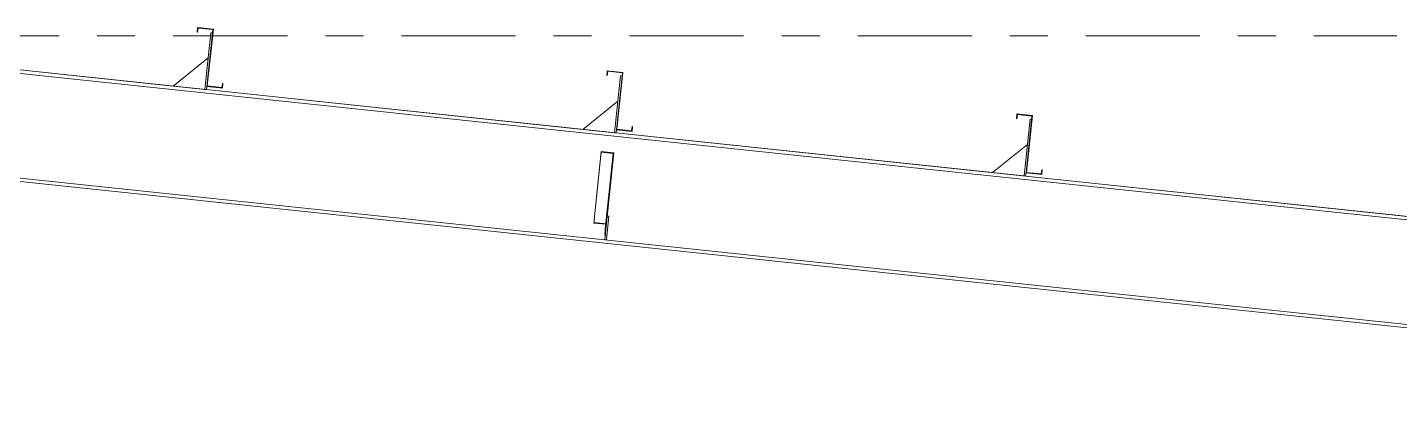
# Model space of a CAD drawing. Header units: millimetres. Extents: x -49 to 773, y -82 to 492.
# Drawn here: x 448.22 to 484.31, y 415.98 to 425.97 of the extents above; entities that cross this region are included whole.
import ezdxf

# ---------------------------------------------------------------- set-up
doc = ezdxf.new("R2010")
doc.units = ezdxf.units.MM
for name, pattern in [('XKITLINE00', [0]), ('XKITLINE02', [4, 2, -2]), ('XKITLINE03', [6, 3, -1, 1, -1])]:
    doc.linetypes.add(name, pattern=pattern)
doc.layers.add('Part', color=2, linetype='Continuous', lineweight=0)
doc.layers.add('S-grid', color=1, linetype='Continuous', lineweight=0)

# ---------------------------------------------------------------- blocks, each defined once
blk = doc.blocks.new('*A303')
at = {"layer": 'Part'}
blk.add_hatch(color=3, dxfattribs=at).paths.add_polyline_path([(463.315, 422.693), (463.317, 422.713), (463.648, 422.678), (463.606, 422.276), (463.589, 422.278), (463.629, 422.66)], flags=17)
blk = doc.blocks.new('*A395')
at = {"layer": 'Part'}
blk.add_hatch(color=3, dxfattribs=at).paths.add_polyline_path([(474.887, 422.121), (474.898, 422.231), (474.913, 422.229), (474.9, 422.105), (474.486, 422.148), (474.643, 423.642), (474.259, 423.682), (474.247, 423.573), (474.232, 423.575), (474.245, 423.699), (474.66, 423.655), (474.502, 422.162)], flags=17)
blk = doc.blocks.new('*A445')
at = {"layer": 'Part'}
blk.add_hatch(color=3, dxfattribs=at).paths.add_polyline_path([(464.113, 423.258), (464.125, 423.367), (464.14, 423.365), (464.127, 423.241), (463.712, 423.285), (463.87, 424.778), (463.485, 424.819), (463.474, 424.709), (463.459, 424.711), (463.472, 424.835), (463.886, 424.791), (463.729, 423.298)], flags=17)
blk = doc.blocks.new('*A447')
at = {"layer": 'Part'}
blk.add_hatch(color=3, dxfattribs=at).paths.add_polyline_path([(453.34, 424.394), (453.351, 424.503), (453.366, 424.502), (453.353, 424.377), (452.939, 424.421), (453.096, 425.915), (452.712, 425.955), (452.7, 425.846), (452.685, 425.847), (452.698, 425.972), (453.113, 425.928), (452.955, 424.434)], flags=17)
blk = doc.blocks.new('*A456')
at = {"layer": 'Part'}
blk.add_hatch(color=3, dxfattribs=at).paths.add_polyline_path([(453.34, 424.394), (453.351, 424.503), (453.366, 424.502), (453.353, 424.377), (452.939, 424.421), (453.096, 425.915), (452.712, 425.955), (452.7, 425.846), (452.685, 425.847), (452.698, 425.972), (453.113, 425.928), (452.955, 424.434)], flags=17)
blk = doc.blocks.new('*A460')
at = {"layer": 'Part'}
blk.add_hatch(color=3, dxfattribs=at).paths.add_polyline_path([(464.113, 423.258), (464.125, 423.367), (464.14, 423.365), (464.127, 423.241), (463.712, 423.285), (463.87, 424.778), (463.485, 424.819), (463.474, 424.709), (463.459, 424.711), (463.472, 424.835), (463.886, 424.791), (463.729, 423.298)], flags=17)
blk = doc.blocks.new('*A472')
at = {"layer": 'Part'}
blk.add_hatch(color=3, dxfattribs=at).paths.add_polyline_path([(474.887, 422.121), (474.898, 422.231), (474.913, 422.229), (474.9, 422.105), (474.486, 422.148), (474.643, 423.642), (474.259, 423.682), (474.247, 423.573), (474.232, 423.575), (474.245, 423.699), (474.66, 423.655), (474.502, 422.162)], flags=17)
blk = doc.blocks.new('*A1512')
at = {"layer": 'S-grid', "color": 1, "linetype": 'XKITLINE03', "lineweight": 0}
blk.add_line((2.06, 425.748), (484.241, 425.748), dxfattribs=at)
blk = doc.blocks.new('*A1518')
at = {"layer": 'Part', "color": 2, "linetype": 'XKITLINE00', "lineweight": 0}
for p, q in [((473.607, 422.157), (474.523, 422.899)), ((474.436, 422.07), (473.607, 422.157))]:
    blk.add_line(p, q, dxfattribs=at)
at = {"layer": 'Part', "color": 7, "linetype": 'XKITLINE02', "lineweight": 0}
blk.add_line((474.436, 422.07), (474.523, 422.899), dxfattribs=at)
blk = doc.blocks.new('*A1519')
at = {"layer": 'Part', "color": 2, "linetype": 'XKITLINE00', "lineweight": 0}
for p, q in [((463.819, 424.698), (463.662, 423.206)), ((463.861, 424.694), (463.819, 424.698)), ((463.703, 423.202), (463.662, 423.206)), ((463.712, 423.285), (463.703, 423.202))]:
    blk.add_line(p, q, dxfattribs=at)
at = {"layer": 'Part', "color": 7, "linetype": 'XKITLINE02', "lineweight": 0}
blk.add_line((463.712, 423.285), (463.861, 424.694), dxfattribs=at)
blk = doc.blocks.new('*A1520')
at = {"layer": 'Part', "color": 2, "linetype": 'XKITLINE00', "lineweight": 0}
for p, q in [((463.315, 422.693), (463.118, 420.832)), ((463.315, 422.693), (463.317, 422.713)), ((463.629, 422.66), (463.315, 422.693)), ((463.317, 422.713), (463.648, 422.678)), ((463.648, 422.678), (463.444, 420.742)), ((463.589, 422.278), (463.629, 422.66)), ((463.589, 422.278), (463.406, 420.538)), ((463.606, 422.276), (463.589, 422.278)), ((463.118, 420.832), (463.433, 420.798)), ((463.406, 420.538), (463.422, 420.537))]:
    blk.add_line(p, q, dxfattribs=at)
at = {"layer": 'Part', "color": 7, "linetype": 'XKITLINE02', "lineweight": 0}
for p, q in [((463.12, 420.845), (463.451, 420.81)), ((463.444, 420.742), (463.422, 420.537))]:
    blk.add_line(p, q, dxfattribs=at)
blk = doc.blocks.new('*A1521')
at = {"layer": 'Part', "color": 2, "linetype": 'XKITLINE00', "lineweight": 0}
for p, q in [((453.046, 425.834), (452.888, 424.343)), ((453.087, 425.83), (453.046, 425.834)), ((452.939, 424.421), (452.93, 424.338)), ((452.93, 424.338), (452.888, 424.343))]:
    blk.add_line(p, q, dxfattribs=at)
at = {"layer": 'Part', "color": 7, "linetype": 'XKITLINE02', "lineweight": 0}
blk.add_line((452.939, 424.421), (453.087, 425.83), dxfattribs=at)
blk = doc.blocks.new('*A1522')
at = {"layer": 'Part', "color": 2, "linetype": 'XKITLINE00', "lineweight": 0}
for p, q in [((474.593, 423.562), (474.436, 422.07)), ((474.634, 423.557), (474.593, 423.562)), ((474.477, 422.066), (474.436, 422.07)), ((474.486, 422.148), (474.477, 422.066))]:
    blk.add_line(p, q, dxfattribs=at)
at = {"layer": 'Part', "color": 7, "linetype": 'XKITLINE02', "lineweight": 0}
blk.add_line((474.486, 422.148), (474.634, 423.557), dxfattribs=at)
blk = doc.blocks.new('*A1523')
at = {"layer": 'Part', "color": 7, "linetype": 'XKITLINE02', "lineweight": 0}
for p, q in [((463.444, 420.742), (463.473, 421.014)), ((463.42, 420.517), (463.462, 420.512)), ((463.449, 420.388), (463.407, 420.392))]:
    blk.add_line(p, q, dxfattribs=at)
at = {"layer": 'Part', "color": 2, "linetype": 'XKITLINE00', "lineweight": 0}
for p, q in [((463.514, 421.01), (463.449, 420.388)), ((463.473, 421.014), (463.514, 421.01)), ((463.407, 420.392), (463.444, 420.742))]:
    blk.add_line(p, q, dxfattribs=at)
blk = doc.blocks.new('*A1524')
at = {"layer": 'Part', "color": 7, "linetype": 'XKITLINE02', "lineweight": 0}
for p, q in [((463.473, 421.014), (463.407, 420.392)), ((463.449, 420.388), (463.514, 421.01)), ((463.514, 421.01), (463.473, 421.014)), ((463.42, 420.517), (463.462, 420.512)), ((463.407, 420.392), (463.449, 420.388))]:
    blk.add_line(p, q, dxfattribs=at)
blk = doc.blocks.new('*A1525')
at = {"layer": 'Part', "color": 7, "linetype": 'XKITLINE02', "lineweight": 0}
for p, q in [((463.317, 422.713), (463.118, 420.832)), ((463.629, 422.66), (463.406, 420.538)), ((463.422, 420.537), (463.648, 422.678)), ((463.118, 420.832), (463.433, 420.798)), ((463.12, 420.845), (463.451, 420.81)), ((463.406, 420.538), (463.422, 420.537))]:
    blk.add_line(p, q, dxfattribs=at)
blk = doc.blocks.new('*A1526')
at = {"layer": 'Part', "color": 2, "linetype": 'XKITLINE00', "lineweight": 0}
for p, q in [((462.833, 423.294), (463.749, 424.035)), ((463.662, 423.206), (462.833, 423.294))]:
    blk.add_line(p, q, dxfattribs=at)
at = {"layer": 'Part', "color": 7, "linetype": 'XKITLINE02', "lineweight": 0}
blk.add_line((463.662, 423.206), (463.749, 424.035), dxfattribs=at)
blk = doc.blocks.new('*A1527')
at = {"layer": 'Part', "color": 2, "linetype": 'XKITLINE00', "lineweight": 0}
for p, q in [((452.06, 424.43), (452.976, 425.171)), ((452.888, 424.343), (452.06, 424.43))]:
    blk.add_line(p, q, dxfattribs=at)
at = {"layer": 'Part', "color": 7, "linetype": 'XKITLINE02', "lineweight": 0}
blk.add_line((452.888, 424.343), (452.976, 425.171), dxfattribs=at)
blk = doc.blocks.new('*A1832')
at = {"layer": 'Part', "color": 2, "linetype": 'XKITLINE00', "lineweight": 0}
for p, q in [((474.232, 423.575), (474.245, 423.699)), ((474.245, 423.699), (474.66, 423.655)), ((474.259, 423.682), (474.247, 423.573)), ((474.643, 423.642), (474.259, 423.682)), ((474.247, 423.573), (474.232, 423.575)), ((474.486, 422.148), (474.643, 423.642)), ((474.66, 423.655), (474.502, 422.162)), ((474.887, 422.121), (474.898, 422.231)), ((474.898, 422.231), (474.913, 422.229)), ((474.913, 422.229), (474.9, 422.105)), ((474.9, 422.105), (474.486, 422.148)), ((474.502, 422.162), (474.887, 422.121))]:
    blk.add_line(p, q, dxfattribs=at)
blk = doc.blocks.new('*A1833')
at = {"layer": 'Part', "color": 7, "linetype": 'XKITLINE02', "lineweight": 0}
for p, q in [((441.619, 422.598), (441.619, 425.323)), ((441.619, 425.323), (442.569, 425.323)), ((442.586, 425.337), (442.569, 425.323)), ((442.687, 425.419), (442.586, 425.337)), ((443.399, 425.343), (442.687, 425.419)), ((442.687, 425.419), (442.687, 425.418)), ((452.93, 424.338), (452.06, 424.43)), ((463.703, 423.202), (462.833, 423.294)), ((443.093, 422.443), (442.762, 422.478)), ((443.103, 422.534), (442.772, 422.569)), ((474.477, 422.066), (473.607, 422.157)), ((485.251, 420.929), (484.38, 421.021)), ((496.024, 419.793), (495.154, 419.885)), ((504.335, 418.916), (503.709, 418.982)), ((504.335, 418.916), (503.709, 418.982)), ((504.335, 418.824), (504.133, 418.845)), ((504.335, 418.916), (504.335, 415.983))]:
    blk.add_line(p, q, dxfattribs=at)
at = {"layer": 'Part', "color": 2, "linetype": 'XKITLINE00', "lineweight": 0}
for p, q in [((442.687, 425.418), (442.586, 425.337)), ((442.586, 425.337), (504.133, 418.845)), ((503.709, 418.982), (442.687, 425.418)), ((452.06, 424.43), (443.399, 425.343)), ((462.833, 423.294), (452.93, 424.338)), ((473.607, 422.157), (463.703, 423.202)), ((442.772, 422.569), (441.619, 422.691)), ((442.762, 422.478), (441.619, 422.598)), ((504.335, 415.983), (443.093, 422.443)), ((504.335, 416.076), (443.103, 422.534)), ((484.38, 421.021), (474.477, 422.066)), ((495.154, 419.885), (485.251, 420.929)), ((503.709, 418.982), (496.024, 419.793))]:
    blk.add_line(p, q, dxfattribs=at)
blk = doc.blocks.new('*A1978')
at = {"layer": 'Part', "color": 2, "linetype": 'XKITLINE00', "lineweight": 0}
for p, q in [((463.459, 424.711), (463.472, 424.835)), ((463.472, 424.835), (463.886, 424.791)), ((463.485, 424.819), (463.474, 424.709)), ((463.87, 424.778), (463.485, 424.819)), ((463.712, 423.285), (463.87, 424.778)), ((463.886, 424.791), (463.729, 423.298)), ((463.474, 424.709), (463.459, 424.711)), ((463.729, 423.298), (464.113, 423.258)), ((464.113, 423.258), (464.125, 423.367)), ((464.125, 423.367), (464.14, 423.365)), ((464.14, 423.365), (464.127, 423.241)), ((464.127, 423.241), (463.712, 423.285))]:
    blk.add_line(p, q, dxfattribs=at)
blk = doc.blocks.new('*A1980')
at = {"layer": 'Part', "color": 2, "linetype": 'XKITLINE00', "lineweight": 0}
for p, q in [((452.685, 425.847), (452.698, 425.972)), ((452.7, 425.846), (452.685, 425.847)), ((452.698, 425.972), (453.113, 425.928)), ((452.712, 425.955), (452.7, 425.846)), ((453.096, 425.915), (452.712, 425.955)), ((452.939, 424.421), (453.096, 425.915)), ((453.113, 425.928), (452.955, 424.434)), ((453.353, 424.377), (452.939, 424.421)), ((452.955, 424.434), (453.34, 424.394)), ((453.34, 424.394), (453.351, 424.503)), ((453.351, 424.503), (453.366, 424.502)), ((453.366, 424.502), (453.353, 424.377))]:
    blk.add_line(p, q, dxfattribs=at)
blk = doc.blocks.new('*A2009')
at = {"layer": 'Part', "color": 2, "linetype": 'XKITLINE00', "lineweight": 0}
for p, q in [((452.685, 425.847), (452.698, 425.972)), ((452.7, 425.846), (452.685, 425.847)), ((452.698, 425.972), (453.113, 425.928)), ((452.712, 425.955), (452.7, 425.846)), ((453.096, 425.915), (452.712, 425.955)), ((452.939, 424.421), (453.096, 425.915)), ((453.113, 425.928), (452.955, 424.434)), ((453.353, 424.377), (452.939, 424.421)), ((452.955, 424.434), (453.34, 424.394)), ((453.34, 424.394), (453.351, 424.503)), ((453.351, 424.503), (453.366, 424.502)), ((453.366, 424.502), (453.353, 424.377))]:
    blk.add_line(p, q, dxfattribs=at)
blk = doc.blocks.new('*A2013')
at = {"layer": 'Part', "color": 2, "linetype": 'XKITLINE00', "lineweight": 0}
for p, q in [((463.459, 424.711), (463.472, 424.835)), ((463.472, 424.835), (463.886, 424.791)), ((463.485, 424.819), (463.474, 424.709)), ((463.87, 424.778), (463.485, 424.819)), ((463.712, 423.285), (463.87, 424.778)), ((463.886, 424.791), (463.729, 423.298)), ((463.474, 424.709), (463.459, 424.711)), ((463.729, 423.298), (464.113, 423.258)), ((464.113, 423.258), (464.125, 423.367)), ((464.125, 423.367), (464.14, 423.365)), ((464.14, 423.365), (464.127, 423.241)), ((464.127, 423.241), (463.712, 423.285))]:
    blk.add_line(p, q, dxfattribs=at)
blk = doc.blocks.new('*A2033')
at = {"layer": 'Part', "color": 2, "linetype": 'XKITLINE00', "lineweight": 0}
for p, q in [((474.232, 423.575), (474.245, 423.699)), ((474.245, 423.699), (474.66, 423.655)), ((474.259, 423.682), (474.247, 423.573)), ((474.643, 423.642), (474.259, 423.682)), ((474.247, 423.573), (474.232, 423.575)), ((474.486, 422.148), (474.643, 423.642)), ((474.66, 423.655), (474.502, 422.162)), ((474.887, 422.121), (474.898, 422.231)), ((474.898, 422.231), (474.913, 422.229)), ((474.913, 422.229), (474.9, 422.105)), ((474.9, 422.105), (474.486, 422.148)), ((474.502, 422.162), (474.887, 422.121))]:
    blk.add_line(p, q, dxfattribs=at)

msp = doc.modelspace()

# ---------------------------------------------------------------- block references
at = {"lineweight": 0}
for name in ['*A1512', '*A447', '*A456', '*A1980', '*A2009', '*A1521', '*A1833', '*A1527', '*A445', '*A460', '*A1978', '*A2013', '*A1519', '*A1526', '*A395', '*A472', '*A1832', '*A2033', '*A1522', '*A1520', '*A1525', '*A303', '*A1518', '*A1523', '*A1524']:
    msp.add_blockref(name, (0, 0), dxfattribs=at)

doc.saveas('drawing.dxf')
